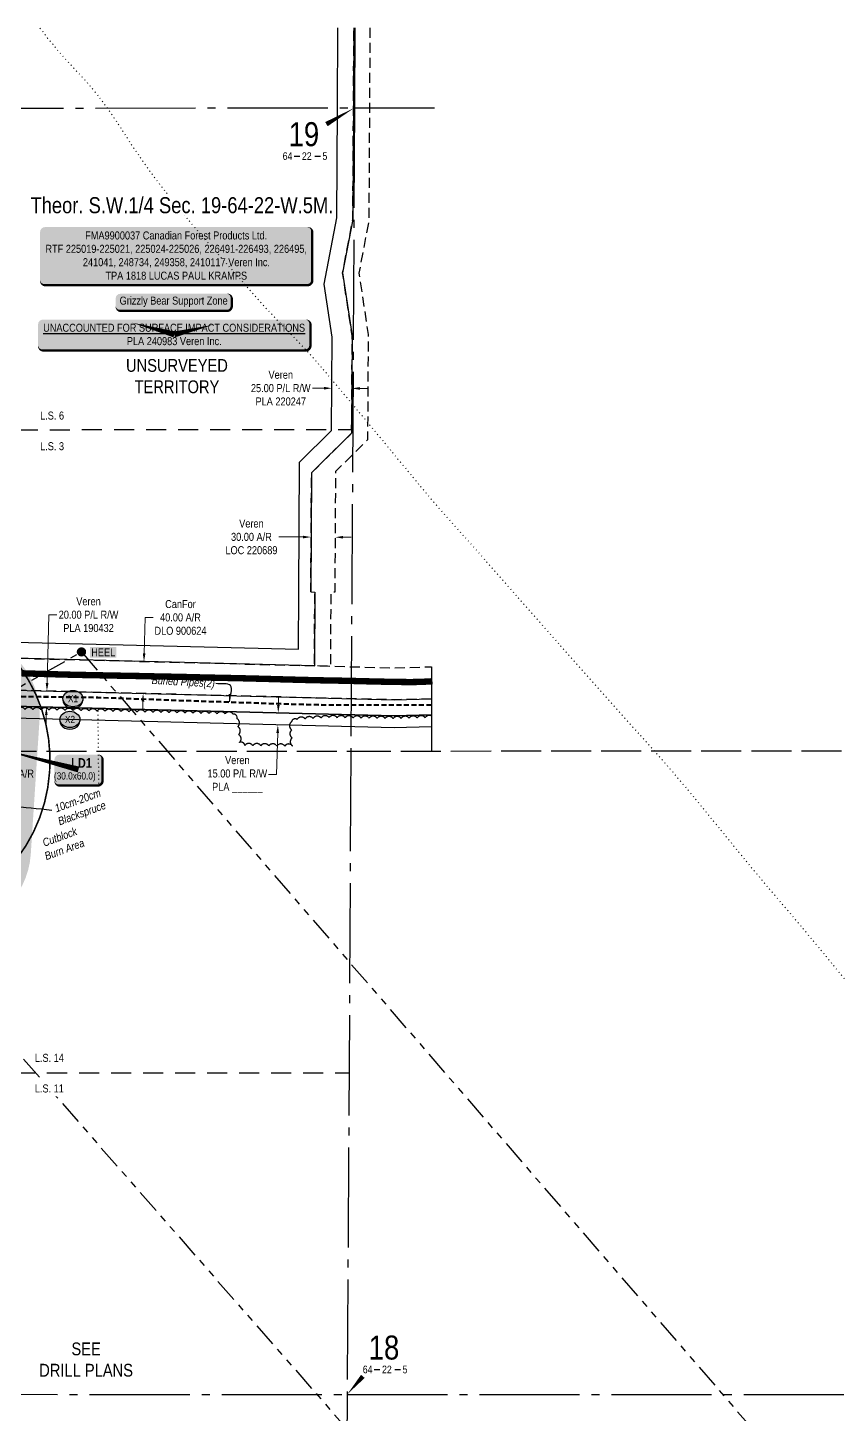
# Model space of a CAD drawing. Extents: x 476470 to 482026, y 6039448 to 6045135.
# Drawn here: x 479155 to 480168, y 6043404 to 6045135 of the extents above; entities that cross this region are included whole.
import ezdxf
from ezdxf.enums import TextEntityAlignment as Align

# ---------------------------------------------------------------- set-up
doc = ezdxf.new("R2010")
doc.units = 0
doc.header["$LTSCALE"] = 5
doc.header["$PDMODE"] = 34
doc.header["$PDSIZE"] = 1
for name, pattern in [('0', [1, 1, 0]), ('foc-ACCESSROAD', [3.75, 2.5, -1.25]), ('foc-BUFFER', [16.75, 15, -1.75]), ('foc-DOT', [1, 0.2, -0.8]), ('foc-DRILLPATH', [14.75, 6, -1.75, 1.75, -1.75, 1.75, -1.75]), ('foc-LSD', [8, 5, -3]), ('foc-QUARTERLINE', [33, 25, -3, 2, -3]), ('foc-TOPO', [1, 0.2, -0.8]), ('foc-UNSURVEYED', [12.5, 10, -2.5]), ('UG_PIPE', [1.875, 1.25, -0.625])]:
    doc.linetypes.add(name, pattern=pattern)
doc.layers.get('Defpoints').update_dxf_attribs({"color": 9})
for name, color, linetype in [('10', 1, 'Continuous'), ('9', 3, 'Continuous'), ('AS-DRILL', 8, 'foc-DOT'), ('AS-PIPE-UG', 44, 'UG_PIPE'), ('AS-PIPE-UG-T', 44, 'Continuous'), ('AS-ROADS', 254, 'Continuous'), ('AS-WILDLIFE-BLOCK', 131, 'Continuous'), ('AUX-BUFFER', 7, 'foc-BUFFER'), ('C-AR', 13, 'foc-ACCESSROAD'), ('C-RW', 13, 'Continuous'), ('C-SYMBOL', 7, 'Continuous'), ('CG-NOTES', 7, 'Continuous'), ('DETAIL-T', 7, 'Continuous'), ('F-AR', 190, 'foc-ACCESSROAD'), ('L-MON', 1, 'Continuous'), ('L-QSEC', 8, 'foc-QUARTERLINE'), ('L-SECLBL', 7, 'Continuous'), ('L-SECTION-LSD', 7, 'foc-LSD'), ('L-UNS-T', 3, 'Continuous'), ('L-USEC', 7, 'foc-UNSURVEYED'), ('P-BUFFER-H 30m', 51, 'Continuous'), ('P-CROSSINGS', 250, 'Continuous'), ('P-PDRILLPATH', 12, 'foc-DRILLPATH'), ('P-TEMP-BLOCKS', 250, 'Continuous'), ('P-TXT', 4, 'Continuous'), ('T-BUSH', 110, '0'), ('T-BUSH-T', 110, 'Continuous'), ('T-VEGETATION-CHANGE', 104, 'foc-TOPO')]:
    doc.layers.add(name, color=color, linetype=linetype)
for name, color, linetype, lineweight in [('C-AR-T', 13, 'Continuous', 9), ('C-RW-T', 13, 'Continuous', 9), ('F-AR-T', 190, 'Continuous', 9), ('T-TEXT', 48, 'Continuous', 18)]:
    doc.layers.add(name, color=color, linetype=linetype, lineweight=lineweight)
doc.styles.add('100L', font='ARIALN.TTF', dxfattribs={"height": 11})
doc.styles.add('175L', font='ARIALN.TTF', dxfattribs={"height": 20})
doc.styles.add('80', font='ARIALN.TTF', dxfattribs={"height": 10})
doc.styles.add('80CG', font='ARIALN.TTF', dxfattribs={"height": 10})
doc.styles.add('80L', font='ARIALN.TTF', dxfattribs={"height": 10})
doc.styles.add('80LS', font='ARIALNI.TTF', dxfattribs={"height": 10})
doc.styles.add('BOLD', font='ARIALNB.TTF')
doc.styles.add('Crossing', font='ARIALN.TTF', dxfattribs={"height": 10})
doc.styles.add('SIMPLEX', font='ARIALN.TTF')
doc.dimstyles.new('Compass 5 000', dxfattribs={"dimscale": 5, "dimtxt": 9, "dimasz": 2, "dimexe": 0.2, "dimexo": 0.0625, "dimgap": 0.5, "dimtad": 0, "dimtih": 1, "dimtoh": 1, "dimzin": 0, "dimdsep": 46, "dimtxsty": '80CG', "dimcen": 0.1, "dimse1": 1, "dimse2": 1, "dimclrd": 256, "dimclrt": 256, "dimaunit": 1, "dimadec": 4, "dimazin": 0, "dimtfac": 0.06, "dimtofl": 0, "dimtmove": 0, "dimatfit": 1, "dimfxl": 0.2, "dimtolj": 1, "dimtzin": 0, "dimlwd": -1, "dimarcsym": 0})

# ---------------------------------------------------------------- blocks, each defined once
blk = doc.blocks.new('L-SECLBL')
at = {"layer": '9', "color": 7}
for p, q in [((-5.1, -27.8), (-12.3, -27.8)), ((20.7, -27.8), (13.5, -27.8))]:
    blk.add_line(p, q, dxfattribs=at)
at = {"layer": '10', "color": 2, "style": 'SIMPLEX'}
blk.add_attdef('SEC', text='', height=30, dxfattribs=at).set_placement((0, 0), align=Align.MIDDLE)
at = {"layer": '10', "color": 5, "style": '80L'}
blk.add_attdef('TWP', text='', height=9.5, dxfattribs=at).set_placement((-14.4, -27.4), align=Align.MIDDLE_RIGHT)
blk.add_attdef('RGE', text='', height=9.5, dxfattribs=at).set_placement((3.6, -27.4), align=Align.MIDDLE_CENTER)
blk.add_attdef('MER', text='', height=9.5, dxfattribs=at).set_placement((23.2, -27.4), align=Align.MIDDLE_LEFT)
blk = doc.blocks.new('*D40')
at = {"layer": 'Defpoints', "color": 0, "transparency": 16777216}
for p in [(479256, 6044345), (479299.9, 6044343.9), (479254.9, 6044305.1)]:
    blk.add_point(p, dxfattribs=at)
at = {"layer": 'F-AR-T', "transparency": 16777216}
for p, q in [((479300.1, 6044353.9), (479301.3, 6044398.9)), ((479301.3, 6044398.9), (479311.3, 6044398.9)), ((479298.6, 6044294), (479298.3, 6044284))]:
    blk.add_line(p, q, dxfattribs=at)
for points in [[(479298.5, 6044354), (479301.8, 6044353.9), (479299.9, 6044343.9)], [(479296.9, 6044294), (479300.3, 6044293.9), (479298.9, 6044303.9)]]:
    blk.add_solid(points, dxfattribs=at)
at = {"layer": 'F-AR-T', "transparency": 16777216, "insert": (479345.5, 6044398.9), "char_height": 10, "attachment_point": 5, "style": '80CG'}
blk.add_mtext('\\A1;CanFor\\P40.00 A/R\\PDLO 900624', dxfattribs=at)
blk = doc.blocks.new('*D42')
at = {"layer": 'C-AR-T', "transparency": 16777216}
for p, q in [((479498.6, 6044499.4), (479468.4, 6044499.5)), ((479548.6, 6044499.1), (479558.6, 6044499))]:
    blk.add_line(p, q, dxfattribs=at)
for points in [[(479498.6, 6044501), (479498.6, 6044497.7), (479508.6, 6044499.3)], [(479548.6, 6044500.7), (479548.6, 6044497.4), (479538.6, 6044499.1)]]:
    blk.add_solid(points, dxfattribs=at)
at = {"layer": 'Defpoints', "color": 0, "transparency": 16777216}
for p in [(479508.7, 6044511.9), (479538.6, 6044511.8), (479508.6, 6044499.3)]:
    blk.add_point(p, dxfattribs=at)
at = {"layer": 'C-AR-T', "transparency": 16777216, "insert": (479434.1, 6044499.5), "char_height": 10, "attachment_point": 5, "style": '80CG'}
blk.add_mtext('\\A1;Veren\\P30.00 A/R\\PLOC 220689', dxfattribs=at)
blk = doc.blocks.new('*D43')
at = {"layer": 'C-AR-T', "transparency": 16777216}
for p, q in [((479524.5, 6044685.2), (479510.2, 6044685.3)), ((479569.5, 6044685), (479579.5, 6044684.9))]:
    blk.add_line(p, q, dxfattribs=at)
for points in [[(479524.5, 6044686.9), (479524.5, 6044683.5), (479534.5, 6044685.2)], [(479569.5, 6044686.6), (479569.5, 6044683.3), (479559.5, 6044685)]]:
    blk.add_solid(points, dxfattribs=at)
at = {"layer": 'Defpoints', "color": 0, "transparency": 16777216}
for p in [(479534.6, 6044704.1), (479559.6, 6044704), (479534.5, 6044685.2)]:
    blk.add_point(p, dxfattribs=at)
at = {"layer": 'C-AR-T', "transparency": 16777216, "insert": (479470.7, 6044685.3), "char_height": 10, "attachment_point": 5, "style": '80CG'}
blk.add_mtext('\\A1;Veren\\P25.00 P/L R/W\\PPLA 220247', dxfattribs=at)
blk = doc.blocks.new('*D45')
at = {"layer": 'C-RW-T', "transparency": 16777216}
for p, q in [((479179, 6044317), (479181.2, 6044402.3)), ((479181.2, 6044402.3), (479191.2, 6044402.3)), ((479178, 6044277), (479177.7, 6044267))]:
    blk.add_line(p, q, dxfattribs=at)
for points in [[(479177.3, 6044317), (479180.7, 6044317), (479178.7, 6044307)], [(479176.3, 6044277.1), (479179.6, 6044277), (479178.2, 6044287)]]:
    blk.add_solid(points, dxfattribs=at)
at = {"layer": 'Defpoints', "color": 0, "transparency": 16777216}
for p in [(479178.7, 6044307), (479194.5, 6044306.6), (479194, 6044286.6)]:
    blk.add_point(p, dxfattribs=at)
at = {"layer": 'C-RW-T', "transparency": 16777216, "insert": (479230.7, 6044402.3), "char_height": 10, "attachment_point": 5, "style": '80CG', "bg_fill": 3, "box_fill_scale": 1.1, "bg_fill_color": 256, "bg_fill_true_color": 13158600, "bg_fill_transparency": 0}
blk.add_mtext('\\A1;Veren\\P20.00 P/L R/W\\PPLA 190432', dxfattribs=at)
blk = doc.blocks.new('*D49')
at = {"layer": 'C-RW-T', "transparency": 16777216}
for p, q in [((479467.8, 6044289.7), (479468, 6044299.7)), ((479466.9, 6044254.7), (479465.6, 6044202.6)), ((479465.6, 6044202.6), (479455.6, 6044202.6))]:
    blk.add_line(p, q, dxfattribs=at)
for points in [[(479466.1, 6044289.7), (479469.4, 6044289.6), (479467.5, 6044279.7)], [(479465.2, 6044254.7), (479468.5, 6044254.7), (479467.1, 6044264.7)]]:
    blk.add_solid(points, dxfattribs=at)
at = {"layer": 'Defpoints', "color": 0, "transparency": 16777216}
for p in [(479222.1, 6044285.8), (479221.8, 6044270.8), (479467.1, 6044264.7)]:
    blk.add_point(p, dxfattribs=at)
at = {"layer": 'C-RW-T', "transparency": 16777216, "insert": (479416.5, 6044202.6), "char_height": 10, "attachment_point": 5, "style": '80CG'}
blk.add_mtext('\\A1;Veren\\P15.00 P/L R/W\\PPLA ______', dxfattribs=at)
blk = doc.blocks.new('plbh')
at = {"layer": 'L-MON'}
h = blk.add_hatch(color=255, dxfattribs=at)
h.dxf.hatch_style = 1
edge = h.paths.add_edge_path()
edge.add_arc((0, 0), 1.16, 0, 360)
h = blk.add_hatch(color=256, dxfattribs=at)
h.dxf.hatch_style = 1
h.paths.add_polyline_path([(-0.96, 0, 1), (0.96, 0, 1)])
h.paths.add_polyline_path([(0.91, 0, -1), (-0.91, 0, -1)], flags=16)
h.paths.add_polyline_path([(0.45, 0, -1), (-0.45, 0, -1)], flags=0)
h = blk.add_hatch(color=256, dxfattribs=at)
h.dxf.hatch_style = 1
h.paths.add_polyline_path([(-0.45, 0, 1), (0.45, 0, 1)])
h.paths.add_polyline_path([(0.4, 0, -1), (-0.4, 0, -1)], flags=16)
at = {"layer": 'L-MON', "color": 240}
for radius in [0.96, 0.91, 0.45, 0.4]:
    blk.add_circle((0, 0), radius, dxfattribs=at)
blk = doc.blocks.new('xing2')
h = blk.add_hatch(color=50)
h.dxf.hatch_style = 1
edge = h.paths.add_edge_path()
edge.add_ellipse((0, 0), major_axis=(-12.5, 0), ratio=0.816297, start_angle=0, end_angle=360)
h = blk.add_hatch(color=250)
h.dxf.hatch_style = 1
edge = h.paths.add_edge_path()
edge.add_ellipse((0, -2), major_axis=(-12.5, 0), ratio=0.816297, start_angle=0, end_angle=180)
edge.add_line((12.5, -2), (12.5, 0))
edge.add_ellipse((0, 0), major_axis=(-12.5, 0), ratio=0.816297, start_angle=0, end_angle=180, ccw=False)
edge.add_line((-12.5, 0), (-12.5, -2))
at = {"color": 250}
blk.add_ellipse((0, 0), major_axis=(-12.5, 0), ratio=0.816297, dxfattribs=at)
blk.add_ellipse((0, -2), major_axis=(-12.5, 0), ratio=0.816297, start_param=0, end_param=3.141593, dxfattribs=at)
at = {"color": 250, "style": 'Crossing'}
blk.add_attdef('CROSSING', text='', height=9, dxfattribs=at).set_placement((0.1, 0), align=Align.MIDDLE_CENTER)
at = {"color": 250, "style": 'Crossing', "flags": 1}
for tag, p in [('OWNER', (0.1, -12.5)), ('DESCRIPTION', (0.1, -25.8)), ('LOCATION', (0.1, -39.3)), ('DWG_REF', (0.1, -52.8))]:
    blk.add_attdef(tag, text='', height=9, dxfattribs=at).set_placement(p, align=Align.MIDDLE_CENTER)
blk = doc.blocks.new('*D65')
at = {"layer": 'Defpoints', "color": 0, "transparency": 16777216}
for p in [(479065.3, 6044209.1), (479080.1, 6044205.8), (479080.3, 6044208.2)]:
    blk.add_point(p, dxfattribs=at)
at = {"layer": 'P-TXT', "transparency": 16777216}
for p, q in [((479055.2, 6044207.4), (479045.2, 6044208)), ((479090.1, 6044205.1), (479109.8, 6044203.8))]:
    blk.add_line(p, q, dxfattribs=at)
for points in [[(479055.3, 6044209), (479055.1, 6044205.7), (479065.2, 6044206.7)], [(479090.2, 6044206.8), (479090, 6044203.4), (479080.1, 6044205.8)]]:
    blk.add_solid(points, dxfattribs=at)
at = {"layer": 'P-TXT', "transparency": 16777216, "insert": (479137.1, 6044203.8), "char_height": 10, "attachment_point": 5, "style": '80CG', "bg_fill": 1, "box_fill_scale": 1.1, "bg_fill_color": 51, "bg_fill_transparency": 0}
blk.add_mtext('\\A1;15.00 A/R', dxfattribs=at)
blk = doc.blocks.new('*U71')
h = blk.add_hatch(color=191)
edge = h.paths.add_edge_path()
edge.add_line((-24, -20), (24, -20))
edge.add_arc((24, -14), 6, 270, 360)
edge.add_line((30, -14), (30, 12.5))
edge.add_arc((24, 12.5), 6, 0, 90)
edge.add_line((24, 18.5), (-24, 18.5))
edge.add_arc((-24, 12.5), 6, 90, 180)
edge.add_line((-30, 12.5), (-30, -14))
edge.add_arc((-24, -14), 6, 180, 270)
at = {"flags": 128}
blk.add_lwpolyline([(-101.1, 26.4, 0, 7.5, 0), (0, 0, 0, 0, 0)], format="xyseb", dxfattribs=at)
at = {"color": 250, "flags": 128}
blk.add_lwpolyline([(-24, -20, 3, 3, 0), (24, -20, 3, 3, 0.414214), (30, -14, 3, 3, 0), (30, 12.5, 3, 0, 0.414214), (24, 18.5, 0, 0, 0), (-24, 18.5, 0, 0, 0.414214), (-30, 12.5, 0, 0, 0), (-30, -14, 0, 3, 0.414214)], format="xyseb", close=True, dxfattribs=at)
at = {"color": 250}
for tag, p, height, style in [('TEMP_AREA_W1_001', (-9.2, 2.2), 12, 'BOLD'), ('ENTER_TEXT_001', (-30.7, -12.5), 9, '80')]:
    blk.add_attdef(tag, p, '', height=height, dxfattribs=dict(at, style=style))
blk = doc.blocks.new('*U82')
h = blk.add_hatch(color=255)
edge = h.paths.add_edge_path()
edge.add_line((-66.5, -11.5), (66.5, -11.5))
edge.add_arc((66.5, -5.5), 6, 270, 360)
edge.add_line((72.5, -5.5), (72.5, 4))
edge.add_arc((66.5, 4), 6, 0, 90)
edge.add_line((66.5, 10), (-66.5, 10))
edge.add_arc((-66.5, 4), 6, 90, 180)
edge.add_line((-72.5, 4), (-72.5, -5.5))
edge.add_arc((-66.5, -5.5), 6, 180, 270)
at = {"color": 131, "flags": 128}
blk.add_lwpolyline([(-66.5, -11.5, 3, 3, 0), (66.5, -11.5, 3, 3, 0.414214), (72.5, -5.5, 3, 3, 0), (72.5, 4, 3, 0, 0.414214), (66.5, 10, 0, 0, 0), (-66.5, 10, 0, 0, 0.414214), (-72.5, 4, 0, 0, 0), (-72.5, -5.5, 0, 3, 0.414214)], format="xyseb", close=True, dxfattribs=at)
at = {"color": 131, "style": '80'}
blk.add_attdef('ENTER_TEXT_001', (-36, -5), '', height=10, dxfattribs=at)
blk = doc.blocks.new('*U83')
h = blk.add_hatch(color=255)
edge = h.paths.add_edge_path()
edge.add_line((-164, -37), (164, -37))
edge.add_arc((164, -31), 6, 270, 360)
edge.add_line((170, -31), (170, 29.5))
edge.add_arc((164, 29.5), 6, 0, 90)
edge.add_line((164, 35.5), (-164, 35.5))
edge.add_arc((-164, 29.5), 6, 90, 180)
edge.add_line((-170, 29.5), (-170, -31))
edge.add_arc((-164, -31), 6, 180, 270)
at = {"color": 44, "flags": 128}
blk.add_lwpolyline([(-164, -37, 3, 3, 0), (164, -37, 3, 3, 0.414214), (170, -31, 3, 3, 0), (170, 29.5, 3, 0, 0.414214), (164, 35.5, 0, 0, 0), (-164, 35.5, 0, 0, 0.414214), (-170, 29.5, 0, 0, 0), (-170, -31, 0, 3, 0.414214)], format="xyseb", close=True, dxfattribs=at)
at = {"color": 44, "style": '80'}
blk.add_attdef('ENTER_TEXT_001', (-36, -5), '', height=10, dxfattribs=at)
blk = doc.blocks.new('*U80')
h = blk.add_hatch(color=255)
edge = h.paths.add_edge_path()
edge.add_line((-164, -20), (164, -20))
edge.add_arc((164, -14), 6, 270, 360)
edge.add_line((170, -14), (170, 12.5))
edge.add_arc((164, 12.5), 6, 0, 90)
edge.add_line((164, 18.5), (-164, 18.5))
edge.add_arc((-164, 12.5), 6, 90, 180)
edge.add_line((-170, 12.5), (-170, -14))
edge.add_arc((-164, -14), 6, 180, 270)
at = {"color": 1, "flags": 128}
blk.add_lwpolyline([(-164, -20, 3, 3, 0), (164, -20, 3, 3, 0.414214), (170, -14, 3, 3, 0), (170, 12.5, 3, 0, 0.414214), (164, 18.5, 0, 0, 0), (-164, 18.5, 0, 0, 0.414214), (-170, 12.5, 0, 0, 0), (-170, -14, 0, 3, 0.414214)], format="xyseb", close=True, dxfattribs=at)
for points in [[(-52.9, 14.8, 0, 7.5, 0), (0, 0, 0, 0, 0)], [(47.8, 11.7, 0, 7.5, 0), (0, 0, 0, 0, 0)]]:
    blk.add_lwpolyline(points, format="xyseb", dxfattribs=at)
at = {"color": 1, "style": '80'}
blk.add_attdef('ENTER_TEXT_001', (-26.8, -4.9), '', height=10, dxfattribs=at)

msp = doc.modelspace()

# ---------------------------------------------------------------- hatches: boundary and pattern name
at = {"layer": 'P-BUFFER-H 30m'}
h = msp.add_hatch(color=256, dxfattribs=at)
h.dxf.hatch_style = 1
edge = h.paths.add_edge_path()
edge.add_line((478832.812, 6044024.127), (479052.347, 6044009.828))
edge.add_arc((479058.843, 6044109.564), 99.947, 266.273423, 356.273423)
edge.add_line((479158.579, 6044103.068), (479169.485, 6044270.518))
edge.add_arc((479069.749, 6044277.014), 99.947, 356.273423, 446.536305)
edge.add_line((479075.788, 6044376.779), (479007.351, 6044380.921))
edge.add_arc((479001.313, 6044281.157), 99.947, 86.536305, 87.258706)
edge.add_line((479006.093, 6044380.99), (478879.177, 6044387.067))
edge.add_line((478879.177, 6044387.067), (478859.959, 6044388.972))
edge.add_arc((478850.097, 6044289.512), 99.947, 84.337411, 157.186702)
edge.add_arc((478767.006, 6044228.727), 99.947, 95.187766, 176.273423)
edge.add_line((478667.269, 6044235.223), (478660.773, 6044135.478))
edge.add_arc((478760.509, 6044128.982), 99.947, 176.273423, 266.283198)
edge.add_line((478754.03, 6044029.245), (478832.82, 6044024.127))
edge.add_line((478832.82, 6044024.127), (478832.812, 6044024.127))

# ---------------------------------------------------------------- linework, layer by layer
at = {"layer": 'AS-ROADS', "const_width": 7.996, "flags": 128}
msp.add_lwpolyline([(479660.13, 6044319.194), (479652.188, 6044318.754), (479644.094, 6044318.407), (479635.929, 6044318.245), (479627.577, 6044318.247), (479619.019, 6044318.364), (479610.291, 6044318.521), (479601.475, 6044318.635), (479592.693, 6044318.817), (479583.94, 6044319.011), (479575.19, 6044319.226), (479566.345, 6044319.448), (479557.366, 6044319.708), (479548.26, 6044319.895), (479539.019, 6044320.069), (479529.637, 6044320.228), (479520.134, 6044320.412), (479510.529, 6044320.62), (479500.814, 6044320.844), (479491.063, 6044321.096), (479481.233, 6044321.367), (479471.393, 6044321.632), (479461.624, 6044321.91), (479451.908, 6044322.182), (479442.25, 6044322.441), (479432.596, 6044322.681), (479422.938, 6044322.928), (479413.235, 6044323.139), (479403.494, 6044323.352), (479393.702, 6044323.561), (479383.874, 6044323.754), (479374.063, 6044323.976), (479364.288, 6044324.214), (479354.59, 6044324.46), (479344.972, 6044324.666), (479335.46, 6044324.881), (479326.035, 6044325.061), (479316.71, 6044325.249), (479307.471, 6044325.439), (479298.291, 6044325.652), (479289.164, 6044325.837), (479280.1, 6044325.992), (479270.991, 6044326.156), (479261.85, 6044326.325), (479252.71, 6044326.498), (479243.595, 6044326.68), (479234.533, 6044326.856), (479225.539, 6044327.027), (479216.612, 6044327.21), (479207.758, 6044327.414), (479198.972, 6044327.647), (479190.221, 6044327.888), (479181.465, 6044328.127), (479172.724, 6044328.402), (479164.023, 6044328.658), (479155.394, 6044328.925), (479146.842, 6044329.19)], dxfattribs=at)
at = {"layer": 'AUX-BUFFER', "color": 251, "linetype": 'foc-BUFFER', "const_width": 1.998, "flags": 128}
msp.add_lwpolyline([(478768.523, 6044234.819), (478768.393, 6044232.824, 0.41421356), (478953.941, 6044021.422), (478970.664, 6044020.333, 0.41421356), (479182.066, 6044205.881), (479182.196, 6044207.875, 0.41421356), (478996.649, 6044419.278), (478979.925, 6044420.367, 0.41421356)], format="xyb", close=True, dxfattribs=at)
at = {"layer": 'C-AR', "flags": 128}
msp.add_lwpolyline([(479582.02, 6045135.477), (479581.456, 6045035.527), (479580.657, 6044894.185), (479568.24, 6044829.086), (479579.855, 6044752.144), (479579.113, 6044620.706), (479560.338, 6044602.159), (479539.034, 6044581.112), (479538.195, 6044430.553), (479533.197, 6044430.582), (479532.682, 6044338), (479512.695, 6044338.507), (479513.208, 6044430.698), (479508.211, 6044430.721), (479509.041, 6044579.58), (479559.17, 6044629.105), (479559.857, 6044750.699), (479547.965, 6044829.478), (479560.678, 6044896.13), (479561.466, 6045035.503), (479562.03, 6045135.452)], dxfattribs=at)
at = {"layer": 'C-RW'}
for points in [[(479562.03, 6045135.452), (479561.466, 6045035.503), (479560.678, 6044896.13), (479547.965, 6044829.478), (479559.857, 6044750.699), (479559.17, 6044629.105), (479509.041, 6044579.58), (479508.211, 6044430.721), (479513.208, 6044430.698), (479512.695, 6044338.507), (479139.039, 6044348.004)], [(479139.289, 6044368.083), (479492.82, 6044359.227), (479493.219, 6044430.809), (479494.122, 6044592.942), (479534.203, 6044632.537), (479534.86, 6044748.894), (479524.868, 6044815.079), (479540.7, 6044898.076), (479541.476, 6045035.477), (479542.04, 6045135.427)]]:
    msp.add_lwpolyline(points, dxfattribs=at)
at = {"layer": 'Defpoints'}
msp.add_line((479658.787, 6044337.356), (479658.846, 6044232.075), dxfattribs=at)
at = {"layer": 'F-AR', "flags": 128}
for points in [[(478621.329, 6044389.706), (478721.231, 6044379.659), (478751.377, 6044376.627), (478768.899, 6044374.865), (478791.642, 6044372.578), (478854.731, 6044366.233), (478874.651, 6044364.23), (478885.291, 6044363.16), (479004.406, 6044356.061), (479139.039, 6044348.004), (479558.838, 6044337.336), (479612.179, 6044335.981), (479658.787, 6044337.356)], [(479658.81, 6044297.36), (479612.273, 6044295.987), (479558.611, 6044297.35), (479137.351, 6044308.054), (479002.25, 6044316.139), (478882.489, 6044323.268), (478872.291, 6044324.294), (478852.372, 6044326.296), (478751.193, 6044336.468), (478721.047, 6044339.499), (478621.145, 6044349.542)]]:
    msp.add_lwpolyline(points, dxfattribs=at)
at = {"layer": 'L-QSEC'}
for p, q in [((479563.36, 6045135.453), (479562.794, 6045035.505)), ((478744.349, 6045034.486), (479562.794, 6045035.505)), ((479562.794, 6045035.505), (479558.241, 6044232.019)), ((479562.794, 6045035.505), (479662.743, 6045035.63)), ((479558.241, 6044232.019), (479553.689, 6043428.534)), ((478736.998, 6043428.637), (479553.689, 6043428.534)), ((479553.689, 6043428.534), (479549.138, 6042625.057)), ((479553.689, 6043428.534), (480370.393, 6043428.431))]:
    msp.add_line(p, q, dxfattribs=at)
at = {"layer": 'L-SECLBL', "flags": 128}
for points in [[(479562.794, 6045035.505, 0, 5.997, 0), (479527.728, 6045015.026, 0, 0, 0)], [(479553.689, 6043428.534, 0, 5.997, 0), (479573.234, 6043451.02, 0, 0, 0)]]:
    msp.add_lwpolyline(points, format="xyseb", dxfattribs=at)
at = {"layer": 'L-SECTION-LSD'}
for p, q in [((478742.511, 6044633.023), (479560.518, 6044633.763)), ((478738.836, 6043830.099), (479555.965, 6043830.277))]:
    msp.add_line(p, q, dxfattribs=at)
at = {"layer": 'L-USEC'}
for p, q in [((478740.674, 6044231.562), (479558.241, 6044232.019)), ((479558.241, 6044232.019), (480375.823, 6044232.477))]:
    msp.add_line(p, q, dxfattribs=at)
at = {"layer": 'P-PDRILLPATH'}
msp.add_line((478906.919, 6044124.93), (480131.053, 6042724.525), dxfattribs=at)

# ---------------------------------------------------------------- block references
at = {"layer": 'AS-WILDLIFE-BLOCK'}
ref = msp.add_blockref('*U82', (479337.052, 6044793.262), dxfattribs=dict(at, xscale=0.9994748, yscale=0.9994748, zscale=0.9994748))
ref.add_attrib('ENTER_TEXT_001', 'Grizzly Bear Support Zone', (479269.523, 6044789.645), dxfattribs={"layer": '0', "color": 131, "height": 9.99475, "style": '80'})
at = {"layer": 'CG-NOTES'}
ref = msp.add_blockref('*U80', (479337.729, 6044752.423), dxfattribs=at)
ref.add_attrib('ENTER_TEXT_001', '%%UUNACCOUNTED FOR SURFACE IMPACT CONSIDERATIONS', (479174.046, 6044755.774), dxfattribs={"layer": '0', "color": 1, "height": 10, "style": '80'})
ref.add_attrib('ENTER_TEXT_002', 'PLA 240983 Veren Inc.', (479278.544, 6044739.066), dxfattribs={"layer": '0', "color": 1, "height": 10, "style": '80'})
at = {"layer": 'L-SECLBL', "xscale": 0.9994748, "yscale": 0.9994748, "zscale": 0.9994748}
for p, values in [((479499.595, 6045002.528), {'SEC': '19', 'TWP': '64', 'RGE': '22', 'MER': '5'}), ((479599.621, 6043487.029), {'SEC': '18', 'TWP': '64', 'RGE': '22', 'MER': '5'})]:
    msp.add_blockref('L-SECLBL', p, dxfattribs=at).add_auto_attribs(values)
at = {"layer": 'L-SECLBL'}
ref = msp.add_blockref('*U83', (479340.139, 6044850.93), dxfattribs=dict(at, xscale=0.9994748, yscale=0.9994748, zscale=0.9994748))
ref.add_attrib('ENTER_TEXT_001', 'FMA9900037 Canadian Forest Products Ltd.', (479226.532, 6044871.046), dxfattribs={"layer": '0', "color": 44, "height": 9.99475, "style": '80'})
ref.add_attrib('ENTER_TEXT_002', 'RTF 225019-225021, 225024-225026, 226491-226493, 226495,', (479176.899, 6044854.347), dxfattribs={"layer": '0', "color": 44, "height": 9.99475, "style": '80'})
ref.add_attrib('ENTER_TEXT_003', '241041, 248734, 249358, 2410117 Veren Inc.', (479223.631, 6044837.648), dxfattribs={"layer": '0', "color": 44, "height": 9.99475, "style": '80'})
ref.add_attrib('ENTER_TEXT_004', 'TPA 1818 LUCAS PAUL KRAMPS', (479251.85, 6044820.813), dxfattribs={"layer": '0', "color": 44, "height": 9.99475, "style": '80'})
at = {"layer": 'P-TEMP-BLOCKS', "xscale": 0.9994748, "yscale": 0.9994748, "zscale": 0.9994748}
msp.add_blockref('*U71', (479218.187, 6044209.003), dxfattribs=at).add_auto_attribs({'TEMP_AREA_W1_001': 'LD1', 'ENTER_TEXT_001': '(30.0x60.0)'})

# ---------------------------------------------------------------- texts
at = {"layer": 'AS-PIPE-UG-T', "insert": (479309.624, 6044325.843), "char_height": 9.98955, "attachment_point": 1, "rotation": 356.811389, "style": '80L'}
msp.add_mtext_dynamic_manual_height_columns('\\pi0.33996;{\\fArial Narrow|b0|i1|c0|p34;Buried Pipes(2)}', width=78.3885, gutter_width=50, heights=[0], dxfattribs=at)
at = {"layer": 'DETAIL-T', "color": 3, "insert": (479227.682, 6043471.906), "char_height": 15.9916, "width": 116.27898, "attachment_point": 5, "style": '80CG'}
msp.add_mtext('SEE\\PDRILL PLANS', dxfattribs=at)
at = {"layer": 'L-UNS-T', "color": 3, "insert": (479341.1, 6044700.245), "char_height": 15.9916, "attachment_point": 5, "style": '80L'}
msp.add_mtext_dynamic_manual_height_columns('UNSURVEYED TERRITORY', width=126.41375, gutter_width=47.5, heights=[0], dxfattribs=at)
at = {"layer": 'T-BUSH-T', "insert": (479185.429, 6044164.103), "char_height": 9.9895, "attachment_point": 1, "rotation": 20, "style": '80LS'}
msp.add_mtext_dynamic_manual_height_columns('\\pi2.1283;10cm-20cm\\P\\pi0.29866;Blackspruce', width=62.14929, gutter_width=50, heights=[0], dxfattribs=at)
at = {"layer": 'T-TEXT', "insert": (479162.421, 6044118.348), "char_height": 9.9895, "attachment_point": 1, "rotation": 20, "style": '80LS'}
msp.add_mtext_dynamic_manual_height_columns('\\pi10.347;Cutblock\\P\\pi6.9907;Burn Area', width=64.78755, gutter_width=50, heights=[0], dxfattribs=at)

# ---------------------------------------------------------------- dimensions: what is measured, and where the dimension line sits
at = {"layer": 'C-AR-T'}
for base, p1, p2, angle, text, picture, middle in [((479534.5, 6044685.155), (479559.593, 6044703.98), (479534.607, 6044704.121), 179.676493, 'Veren\\P25.00 P/L R/W\\PPLA 220247', '*D43', (479470.702, 6044685.292)), ((479508.593, 6044499.299), (479538.647, 6044511.754), (479508.664, 6044511.921), 179.680733, 'Veren\\P30.00 A/R\\PLOC 220689', '*D42', (479434.129, 6044499.523))]:
    dim = msp.add_linear_dim(base=base, p1=p1, p2=p2, angle=angle, text=text, dimstyle='Compass 5 000', dxfattribs=at)
    dim.commit()
    dim.dimension.update_dxf_attribs({"geometry": picture, "text_midpoint": middle, "dimtype": 161})
at = {"layer": 'F-AR-T'}
dim = msp.add_linear_dim(base=(479299.873, 6044343.916), p1=(479254.946, 6044305.066), p2=(479255.962, 6044345.032), angle=88.544175, text='CanFor\\P40.00 A/R\\PDLO 900624', dimstyle='Compass 5 000', dxfattribs=at)
dim.commit()
dim.dimension.update_dxf_attribs({"geometry": '*D40', "text_midpoint": (479345.541, 6044398.921), "dimtype": 161})
at = {"layer": 'P-TXT'}
dim = msp.add_linear_dim(base=(479080.132, 6044205.757), p1=(479065.327, 6044209.125), p2=(479080.288, 6044208.151), angle=356.273423, text='15.00 A/R', dimstyle='Compass 5 000', override={"dimtfill": 2, "dimtfillclr": 51}, dxfattribs=at)
dim.commit()
dim.dimension.update_dxf_attribs({"geometry": '*D65', "text_midpoint": (479137.113, 6044203.823), "dimtype": 161})

# ---------------------------------------------------------------- leaders
at = {"layer": 'AS-PIPE-UG-T', "path_type": 1}
msp.add_leader([(479406.638, 6044293.387), (479407.96, 6044313.853), (479389.735, 6044316.334)], dimstyle='Compass 5 000', override={"dimgap": 0.5, "dimtad": 0}, dxfattribs=at)
at = {"layer": 'T-BUSH-T', "path_type": 1}
msp.add_leader([(479082.268, 6044169.091), (479184.729, 6044158.351)], dimstyle='Compass 5 000', override={"dimgap": 0.5, "dimtad": 0}, dxfattribs=at)

# ---------------------------------------------------------------- next in the draw order: texts
at = {"layer": 'L-SECTION-LSD', "char_height": 9.9947, "attachment_point": 1, "style": '100L', "bg_fill": 3, "box_fill_scale": 1.5, "bg_fill_color": 256, "bg_fill_transparency": 0}
for s, width, insert in [('L.S. 6', 30.48313, (479170.242, 6044656.055)), ('L.S. 3', 30.37591, (479170.242, 6044617.79))]:
    msp.add_mtext_dynamic_manual_height_columns(s, width=width, gutter_width=55, heights=[0], dxfattribs=dict(at, insert=insert))

# ---------------------------------------------------------------- next in the draw order: dimensions: what is measured, and where the dimension line sits
at = {"layer": 'C-RW-T'}
dim = msp.add_linear_dim(base=(479178.734, 6044307.002), p1=(479193.963, 6044286.606), p2=(479194.471, 6044306.602), angle=88.544543, text='Veren\\P20.00 P/L R/W\\PPLA 190432', dimstyle='Compass 5 000', override={"dimtfill": 1}, dxfattribs=at)
dim.commit()
dim.dimension.update_dxf_attribs({"geometry": '*D45', "text_midpoint": (479230.696, 6044402.336), "dimtype": 161})

# ---------------------------------------------------------------- next in the draw order: linework, layer by layer
at = {"layer": 'AS-DRILL', "flags": 128}
msp.add_lwpolyline([(479170.031, 6045134.963), (479173.655, 6045130.316), (479179.669, 6045122.638), (479185.943, 6045114.828), (479192.626, 6045106.807), (479199.788, 6045098.634), (479207.359, 6045090.329), (479215.33, 6045081.841), (479223.499, 6045073.113), (479231.627, 6045064.005), (479239.562, 6045054.408), (479247.316, 6045044.442), (479254.888, 6045034.077), (479262.338, 6045023.332), (479269.627, 6045012.338), (479276.815, 6045001.074), (479284.133, 6044989.82), (479291.671, 6044978.635), (479299.379, 6044967.479), (479307.317, 6044956.392), (479315.476, 6044945.334), (479323.855, 6044934.435), (479339.653, 6044914.611), (479340.996, 6044912.935), (479358.467, 6044891.643), (479376.34, 6044870.72), (479385.411, 6044860.358), (479394.255, 6044850.347), (479412.938, 6044829.509), (479431.173, 6044808.884), (479449.427, 6044788.309), (479468.244, 6044768.242), (479487.553, 6044748.581), (479506.44, 6044728.583), (479524.513, 6044707.719), (479542.285, 6044686.666), (479559.937, 6044665.474), (479577.599, 6044644.352), (479595.22, 6044623.139), (479612.712, 6044601.868), (479630.343, 6044580.686), (479647.844, 6044559.394), (479665.687, 6044538.401), (479683.992, 6044517.825), (479702.346, 6044497.33), (479720.58, 6044476.675), (479738.794, 6044456), (479756.938, 6044435.295), (479775.002, 6044414.481), (479793.276, 6044393.856), (479811.48, 6044373.171), (479829.704, 6044352.516), (479848.018, 6044331.88), (479866.363, 6044311.295), (479884.657, 6044290.729), (479902.922, 6044270.104), (479921.337, 6044249.668), (479939.721, 6044229.093), (479957.855, 6044208.368), (479975.758, 6044187.395), (479993.319, 6044166.213), (480010.75, 6044144.851), (480028.131, 6044123.47), (480045.612, 6044102.119), (480063.063, 6044080.827), (480080.795, 6044059.725), (480098.708, 6044038.801), (480116.47, 6044017.738), (480134.192, 6043996.606), (480151.753, 6043975.314), (480169.194, 6043953.982), (480186.906, 6043932.95), (480204.799, 6043911.926), (480222.521, 6043890.834), (480240.323, 6043869.681), (480258.145, 6043848.637), (480275.997, 6043827.574), (480293.559, 6043806.362), (480311.11, 6043785.171), (480328.963, 6043764.167), (480346.936, 6043743.313), (480364.879, 6043722.34), (480382.691, 6043701.357), (480400.614, 6043680.343), (480418.647, 6043659.499), (480436.53, 6043638.566), (480454.222, 6043617.393), (480472.064, 6043596.46), (480489.817, 6043575.457), (480507.308, 6043554.175), (480524.94, 6043533.043), (480542.582, 6043511.921), (480560.114, 6043490.739), (480577.836, 6043469.656), (480595.537, 6043448.494), (480613.3, 6043427.461), (480631.172, 6043406.468), (480648.955, 6043385.465), (480666.747, 6043364.452), (480684.51, 6043343.449), (480702.382, 6043322.465), (480720.285, 6043301.522), (480738.138, 6043280.529), (480755.88, 6043259.496), (480773.763, 6043238.573), (480791.766, 6043217.689), (480809.659, 6043196.695), (480827.531, 6043175.692), (480845.524, 6043154.808), (480863.397, 6043133.864), (480881.28, 6043112.901), (480899.212, 6043091.947), (480917.075, 6043070.934), (480934.917, 6043049.951), (480952.75, 6043028.938), (480970.532, 6043007.895), (480988.375, 6042986.882), (481006.297, 6042965.938), (481024.22, 6042944.994), (481042.213, 6042924.1), (481060.206, 6042903.257), (481078.119, 6042882.293), (481095.821, 6042861.16), (481113.653, 6042840.097), (481131.717, 6042819.353), (481149.59, 6042798.39), (481167.422, 6042777.397), (481185.465, 6042756.552), (481195.79, 6042744.534), (481213.314, 6042723.992)], dxfattribs=at)
at = {"layer": 'AS-PIPE-UG', "flags": 128}
msp.add_lwpolyline([(479658.815, 6044288.855), (479528.846, 6044288.863), (479474.505, 6044290.126), (479363.274, 6044293.831), (479242.273, 6044298.169), (479143.723, 6044299.47), (479059.708, 6044303.922), (479003.961, 6044307.315), (478944.33, 6044310.637), (478874.169, 6044313.967), (478864.674, 6044314.685), (478862.356, 6044316.272), (478861.77, 6044328.877), (478862.72, 6044352.832), (478863.55, 6044368.717), (478863.826, 6044375.34), (478864.508, 6044381.896), (478866.919, 6044385.407), (478874.112, 6044385.382), (478877.854, 6044388.992), (478880.149, 6044397.867), (478878.824, 6044405.694), (478879.778, 6044419.227)], dxfattribs=at)
msp.add_lwpolyline([(479658.814, 6044289.854), (479528.858, 6044289.862), (479474.533, 6044291.125), (479363.309, 6044294.83), (479242.309, 6044299.168, 0.0056588), (479242.286, 6044299.168), (479143.756, 6044300.469), (479059.765, 6044304.92), (479004.022, 6044308.313, 0.00128438), (479004.017, 6044308.313), (478944.386, 6044311.635, 0.00205627), (478944.377, 6044311.635), (478874.23, 6044314.965), (478865.017, 6044315.661), (478863.331, 6044316.816), (478862.77, 6044328.88), (478863.718, 6044352.786), (478864.548, 6044368.665, 0.00263856), (478864.549, 6044368.675), (478864.823, 6044375.267), (478865.476, 6044381.54), (478867.444, 6044384.406), (478874.109, 6044384.383, 0.19515266), (478874.806, 6044384.663), (478878.548, 6044388.273, 0.13845014), (478878.822, 6044388.742), (478881.117, 6044397.617, 0.10557572), (478881.134, 6044398.034), (478879.829, 6044405.743), (478880.775, 6044419.157)], format="xyb", dxfattribs=at)
at = {"layer": 'C-RW'}
for points in [[(479658.829, 6044262.388), (479612.404, 6044261.06), (479136.531, 6044272.972), (479001.313, 6044281.157), (478871.851, 6044287.355), (478836.693, 6044290.841), (478843.965, 6044434.941), (478858.938, 6044434.186), (478852.386, 6044304.351), (478872.95, 6044302.312), (479002.124, 6044296.127), (479137.172, 6044287.953), (479612.377, 6044276.057), (479658.821, 6044277.386)], [(479658.821, 6044277.386), (479612.377, 6044276.057), (479137.172, 6044287.953), (479002.124, 6044296.127), (478872.95, 6044302.312), (478852.386, 6044304.351), (478858.938, 6044434.186), (478878.902, 6044433.178), (478873.31, 6044322.364), (478874.415, 6044322.254), (479003.206, 6044316.088), (479138.026, 6044307.927), (479612.341, 6044296.054), (479658.81, 6044297.383)]]:
    msp.add_lwpolyline(points, dxfattribs=at)
at = {"layer": 'P-PDRILLPATH'}
for p, q in [((478982.659, 6044219.87), (479221.902, 6044355.869)), ((479221.902, 6044355.869), (480631.059, 6042723.383))]:
    msp.add_line(p, q, dxfattribs=at)
at = {"layer": 'T-BUSH', "flags": 128}
msp.add_lwpolyline([(479658.822, 6044275.825, 0.38329715), (479650.94, 6044273.732, 0.52056705), (479640.95, 6044273.416, 0.52056705), (479630.96, 6044273.099, 0.52056705), (479620.97, 6044272.782, 0.52056705), (479610.98, 6044272.595, 0.52056705), (479600.986, 6044272.758, 0.52056705), (479590.993, 6044272.922, 0.52056705), (479580.999, 6044273.085, 0.52056705), (479571.006, 6044273.249, 0.52056705), (479561.012, 6044273.412, 0.52056705), (479551.019, 6044273.576, 0.52056705), (479541.025, 6044273.739, 0.52056705), (479531.032, 6044273.903, 0.52056705), (479521.054, 6044273.333, 0.52056705), (479511.076, 6044272.747, 0.52056705), (479501.099, 6044272.161, 0.52056705), (479491.121, 6044271.576, 0.52056705), (479483.988, 6044268.434, 0.52056705), (479484.465, 6044258.45, 0.52056705), (479484.942, 6044248.467, 0.52056705), (479485.419, 6044238.483, 0.52056705), (479475.823, 6044238.253, 0.52056705), (479465.83, 6044238.407, 0.52056705), (479455.836, 6044238.561, 0.52056705), (479445.842, 6044238.715, 0.52056705), (479435.849, 6044238.869, 0.52056705), (479425.855, 6044239.023, 0.52056705), (479419.114, 6044242.724, 0.52056705), (479418.096, 6044252.667, 0.52056705), (479417.078, 6044262.609, 0.52056705), (479416.06, 6044272.552, 0.52056705), (479411.123, 6044278.251, 0.52056705), (479401.131, 6044278.474, 0.52056705), (479391.139, 6044278.697, 0.52056705), (479381.147, 6044278.92, 0.52056705), (479371.154, 6044279.143, 0.52056705), (479361.162, 6044279.367, 0.52056705), (479351.17, 6044279.59, 0.52056705), (479341.177, 6044279.813, 0.52056705), (479331.185, 6044280.036, 0.52056705), (479321.193, 6044280.259, 0.52056705), (479311.2, 6044280.482, 0.52056705), (479301.208, 6044280.705, 0.52056705), (479291.216, 6044280.928, 0.52056705), (479281.223, 6044281.152, 0.52056705), (479271.231, 6044281.375, 0.52056705), (479261.239, 6044281.598, 0.52056705), (479251.247, 6044281.821, 0.52056705), (479241.254, 6044282.044, 0.52056705), (479231.262, 6044282.267, 0.52056705), (479221.27, 6044282.49, 0.52056705), (479211.277, 6044282.714, 0.52056705), (479201.285, 6044282.937, 0.52056705), (479191.293, 6044283.16, 0.52056705), (479181.3, 6044283.383, 0.52056705), (479171.308, 6044283.606, 0.52056705), (479161.316, 6044283.829, 0.52056705), (479151.324, 6044284.052, 0.52056705), (479141.331, 6044284.276, 0.52056705), (479131.347, 6044284.717, 0.52056705), (479121.368, 6044285.267, 0.52056705), (479111.388, 6044285.817, 0.52056705), (479101.408, 6044286.367, 0.52056705), (479091.429, 6044286.917, 0.52056705), (479081.449, 6044287.467, 0.52056705), (479071.469, 6044288.017, 0.52056705), (479061.49, 6044288.567, 0.52056705), (479051.51, 6044289.117, 0.52056705), (479041.53, 6044289.667, 0.52056705), (479031.551, 6044290.217, 0.52056705), (479021.571, 6044290.767, 0.52056705), (479011.592, 6044291.317, 0.52056705), (479001.612, 6044291.867, 0.52056705), (478991.636, 6044292.478, 0.52056705), (478981.66, 6044293.089, 0.52056705), (478971.684, 6044293.7, 0.52056705), (478961.707, 6044294.311, 0.52056705), (478951.731, 6044294.922, 0.52056705), (478941.755, 6044295.533, 0.52056705), (478931.779, 6044296.144, 0.52056705), (478921.803, 6044296.755, 0.52056705), (478911.827, 6044297.366, 0.52056705), (478901.851, 6044297.977, 0.52056705), (478891.875, 6044298.588, 0.52056705), (478885.048, 6044293.194, 0.52056705), (478878.819, 6044286.784, 0.52056705), (478868.882, 6044287.864, 0.52056705), (478858.946, 6044288.943, 0.52056705), (478849.01, 6044290.023, 0.52056705), (478839.073, 6044291.103, 0.52056705), (478839.345, 6044300.706, 0.52056705), (478840.056, 6044310.675, 0.52056705), (478840.766, 6044320.645, 0.52056705), (478829.731, 6044323.826)], format="xyb", dxfattribs=at)
at = {"layer": 'T-VEGETATION-CHANGE', "flags": 128}
msp.add_lwpolyline([(479243.594, 6044191.453), (479242.665, 6044284.923)], dxfattribs=at)

# ---------------------------------------------------------------- next in the draw order: block references
at = {"layer": 'L-MON', "xscale": 4.997374000000021, "yscale": 4.997374000000021, "zscale": 4.997374000000021}
msp.add_blockref('plbh', (479221.902, 6044355.869), dxfattribs=at)
at = {"layer": 'P-CROSSINGS', "xscale": 0.9994748, "yscale": 0.9994748, "zscale": 0.9994748}
for p, values in [((479211.276, 6044297.579), {'CROSSING': 'X1'}), ((479207.473, 6044271.518), {'CROSSING': 'X2'})]:
    msp.add_blockref('xing2', p, dxfattribs=at).add_auto_attribs(values)

# ---------------------------------------------------------------- next in the draw order: texts
at = {"color": 14, "insert": (479249.038, 6044355.314), "char_height": 9.9947, "attachment_point": 5, "style": '80L', "bg_fill": 1, "box_fill_scale": 1.15, "bg_fill_color": 255, "bg_fill_transparency": 0}
msp.add_mtext_dynamic_manual_height_columns('HEEL', width=29.5884, gutter_width=47.5, heights=[0], dxfattribs=at)

# ---------------------------------------------------------------- next in the draw order: dimensions: what is measured, and where the dimension line sits
at = {"layer": 'C-RW-T', "color": 6}
dim = msp.add_linear_dim(base=(479467.134, 6044264.696), p1=(479222.126, 6044285.826), p2=(479221.751, 6044270.839), angle=268.565991, text='Veren\\P15.00 P/L R/W\\PPLA ______', dimstyle='Compass 5 000', dxfattribs=at)
dim.commit()
dim.dimension.update_dxf_attribs({"geometry": '*D49', "text_midpoint": (479416.495, 6044202.647), "dimtype": 161})

# ---------------------------------------------------------------- next in the draw order: texts
at = {"layer": 'C-SYMBOL', "color": 3, "insert": (479347.284, 6044923.798), "char_height": 20, "width": 376.44829, "attachment_point": 2, "style": '175L', "bg_fill": 3, "box_fill_scale": 1.15, "bg_fill_color": 256, "bg_fill_true_color": 256, "bg_fill_transparency": 0}
msp.add_mtext('Theor. S.W.1/4 Sec. 19-64-22-W.5M.', dxfattribs=at)
at = {"layer": 'L-SECTION-LSD', "char_height": 9.9947, "attachment_point": 1, "style": '100L', "bg_fill": 3, "box_fill_scale": 1.5, "bg_fill_color": 256, "bg_fill_transparency": 0}
for s, width, insert in [('L.S. 14', 36.9982, (479163.587, 6043853.87)), ('L.S. 11', 36.4495, (479163.587, 6043815.606))]:
    msp.add_mtext_dynamic_manual_height_columns(s, width=width, gutter_width=55, heights=[0], dxfattribs=dict(at, insert=insert))

doc.saveas('drawing.dxf')
